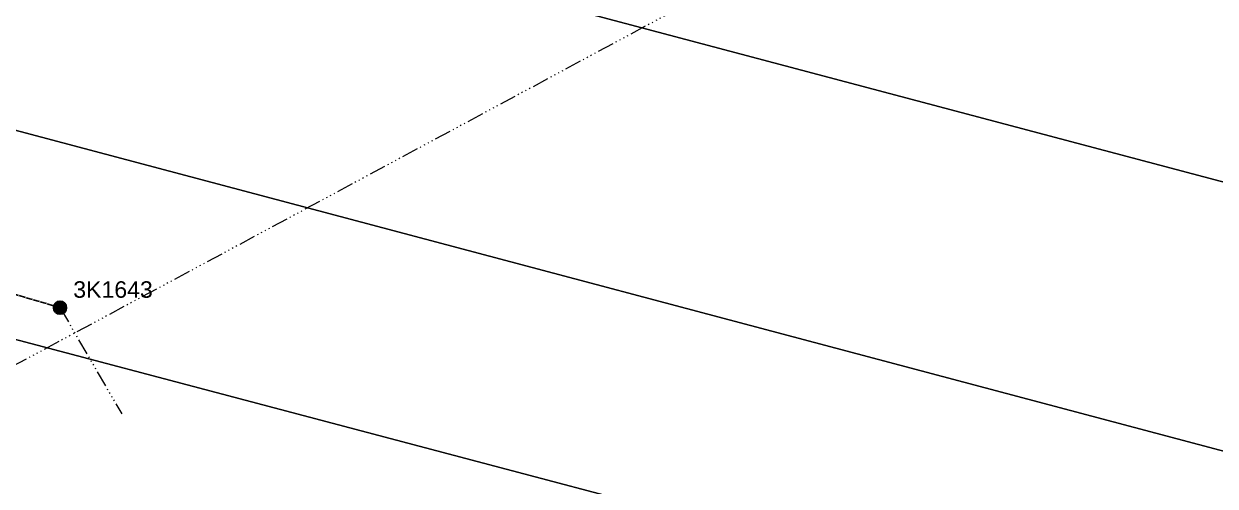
# Model space of a CAD drawing. Header units: metres. Extents: x 256054 to 262066, y 6173540 to 6179224.
# Drawn here: x 259243.9 to 259424.2, y 6174877 to 6174946.9 of the extents above; entities that cross this region are included whole.
import ezdxf
from ezdxf.enums import TextEntityAlignment as Align

# ---------------------------------------------------------------- set-up
doc = ezdxf.new("R2010")
doc.units = ezdxf.units.M
doc.linetypes.add('Cable Exist OH', pattern=[1, 1, 0])
doc.linetypes.add('PHANTOMX2', pattern=[5.6, 2.5, -0.5, 0.15, -0.5, 0.15, -0.5, 0.15, -0.5, 0.15, -0.5])
doc.layers.get('0').update_dxf_attribs({"color": 6})
for name, color, linetype, lineweight in [('Cadastre Land Parcels_SP_EXT', 96, 'Continuous', 15), ('Mains_LV_EXT', 163, 'Continuous', 25), ('Services_SP_EXT', 42, 'PHANTOMX2', 20)]:
    doc.layers.add(name, color=color, linetype=linetype, lineweight=lineweight)
doc.layers.add('SupportsOH_SP_TR_HV_LV_SL_EXT', color=7, linetype='Continuous')
doc.styles.add('POLE_LABEL', font='arial.ttf', dxfattribs={"height": 2})
doc.styles.get("Standard").update_dxf_attribs({"font": 'arial.ttf'})

# ---------------------------------------------------------------- blocks, each defined once
blk = doc.blocks.new('POLE_EXT')
blk.add_hatch(color=256).paths.add_polyline_path([(-1, 0, 1), (1, 0, 1)])
blk.add_lwpolyline([(-1, 0, 1), (1, 0, 1)], format="xyb", close=True)
at = {"flags": 8}
blk.add_attdef('pNumber', text='', height=2, dxfattribs=at).set_placement((2.5, 2.5), align=Align.MIDDLE_CENTER)
at = {"style": 'POLE_LABEL', "flags": 9}
for tag, p in [('STRUCTURE_PLANT_NUMBER', (1.35, 0.03)), ('STREET_CODE', (1.35, -0.2))]:
    blk.add_attdef(tag, text='', height=0.2, dxfattribs=at).set_placement(p, align=Align.MIDDLE_LEFT)
at = {"flags": 9}
for tag, p in [('OWNED_BY', (1.35, -0.4)), ('SPECIAL_USE', (1.35, -0.8)), ('STATE', (1.35, -1)), ('cLV', (1.35, -1.4)), ('hDepth', (1.35, -1.6)), ('hDia', (1.35, -1.8)), ('PARENT', (1.35, -0.6)), ('USAGE', (1.35, -1.2)), ('cHV', (1.35, -2)), ('cLinedev', (1.35, -3.4)), ('LBRACKET', (1.35, -2.2)), ('LExisting', (1.35, -2.4)), ('LANTNUMBER', (1.35, -2.6)), ('LOther', (1.35, -2.8)), ('LRemove', (1.35, -3)), ('LEGEND', (1.35, -3.2)), ('LOCATION', (1.35, -3.6)), ('pExisting', (1.35, -3.8)), ('pFooting', (1.35, -4.4)), ('pNew', (1.35, -4.6)), ('pRelocate', (1.35, -5)), ('pRemove', (1.35, -5.2)), ('pReplace', (1.35, -5.4)), ('PFNUMBER', (1.35, -4)), ('NEWPFNUMBER', (1.35, -4.2)), ('pStay', (1.35, -5.6)), ('pType', (1.35, -5.8)), ('cspan', (1.35, -6)), ('STREETNAME', (1.35, -6.2)), ('SUBURB', (1.35, -6.4)), ('OPERATED_BY', (1.36, -7.01)), ('NOTES', (1.35, -6.6)), ('MAINTAINED_BY', (1.36, -6.81))]:
    blk.add_attdef(tag, text='', height=0.2, dxfattribs=at).set_placement(p, align=Align.MIDDLE_LEFT)
at = {"flags": 1}
blk.add_attdef('Z', (1.35, -7.33), '', height=0.2, dxfattribs=at)

msp = doc.modelspace()

# ---------------------------------------------------------------- linework, layer by layer
at = {"layer": 'Cadastre Land Parcels_SP_EXT', "linetype": 'Continuous'}
for points in [[(259470.18, 6174942.48), (259377.52, 6174967.09), (259253.09, 6175001.71), (259241.5, 6174971.84), (259457.5, 6174914.51), (259470.18, 6174942.48)], [(259457.5, 6174914.51), (259241.5, 6174971.84), (259227.15, 6174934.95), (259441.07, 6174878.13), (259457.5, 6174914.51)], [(259441.07, 6174878.13), (259227.15, 6174934.95), (259215.85, 6174906.26), (259225.63, 6174903.67), (259428.36, 6174850.08), (259441.07, 6174878.13)], [(259636.85, 6174795.17), (259579.29, 6174810.33), (259428.36, 6174850.08), (259225.63, 6174903.67), (259210.06, 6174863.82), (259204.59, 6174849.84), (259210.42, 6174844.86), (259366.26, 6174711.86), (259564.45, 6174659.7), (259636.85, 6174795.17)]]:
    msp.add_lwpolyline(points, close=True, dxfattribs=at)
at = {"layer": 'Mains_LV_EXT', "linetype": 'Cable Exist OH'}
msp.add_lwpolyline([(259214.67, 6174914.19), (259249.36, 6174903.99)], dxfattribs=at)
at = {"layer": 'Services_SP_EXT'}
for points in [[(259668.43, 6175124.22), (259197.76, 6174871.22)], [(259249.36, 6174903.99), (259258.69, 6174887.92)]]:
    msp.add_lwpolyline(points, dxfattribs=at)

# ---------------------------------------------------------------- block references
at = {"layer": 'SupportsOH_SP_TR_HV_LV_SL_EXT'}
ref = msp.add_blockref('POLE_EXT', (259249.36, 6174903.99), dxfattribs=at)
ref.add_attrib('ASSET_NUM', '3K1643', dxfattribs={"layer": '0', "height": 2.5, "style": 'POLE_LABEL'}).set_placement((259251.36, 6174904.74), align=Align.BOTTOM_LEFT)

doc.saveas('drawing.dxf')
